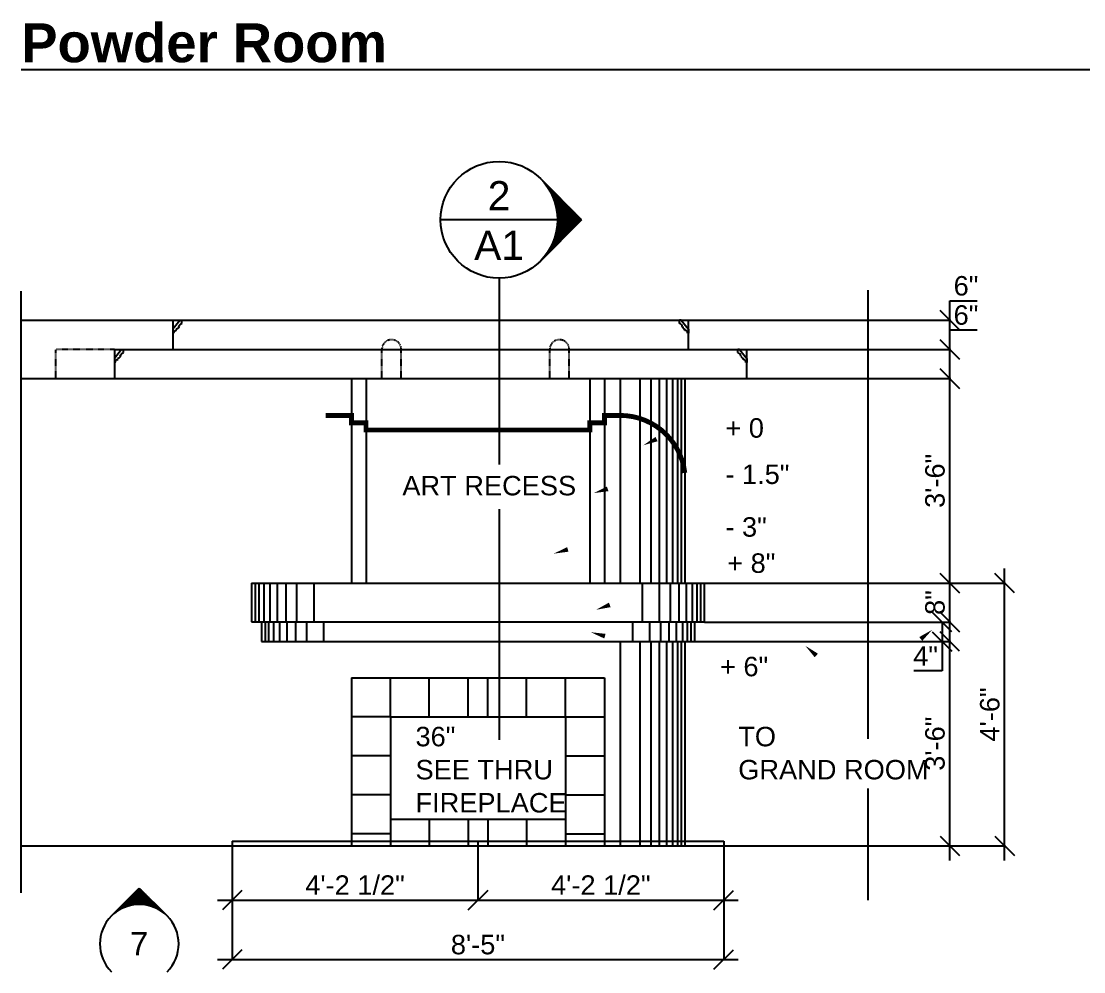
# Model space of a CAD drawing. Header units: inches. Extents: x 8 to 1535, y 73 to 1076.
# Drawn here: x 47.4 to 265.7, y 512.8 to 708 of the extents above; entities that cross this region are included whole.
import ezdxf
from ezdxf.enums import TextEntityAlignment as Align

# ---------------------------------------------------------------- set-up
doc = ezdxf.new("R2010")
doc.units = ezdxf.units.IN
doc.header["$MEASUREMENT"] = 0
doc.linetypes.add('TINYDASH', pattern=[0.06, 0.03, -0.03])
for name, color, linetype in [('AR INTERIOR ELEV', 3, 'Continuous'), ('DETAIL', 14, 'Continuous'), ('DIMENSIONS', 2, 'Continuous'), ('GENERAL NOTE', 4, 'Continuous'), ('TITLES', 7, 'Continuous')]:
    doc.layers.add(name, color=color, linetype=linetype)
doc.styles.add('BRMNAMES', font='swisseb.ttf', dxfattribs={"oblique": 15, "height": 10})
doc.styles.add('DIMTXT', font='ARIAL.TTF', dxfattribs={"height": 4})
doc.styles.add('NOTES', font='ARIAL.TTF', dxfattribs={"height": 4})
doc.styles.add('RMNAMES', font='ARIAL.TTF', dxfattribs={"height": 9})
doc.dimstyles.new('Arch', dxfattribs={"dimtxt": 0.1875, "dimasz": 4, "dimexe": 0.179993, "dimexo": 0.0625, "dimgap": 1, "dimtad": 1, "dimtoh": 1, "dimdec": 4, "dimzin": 0, "dimdsep": 46, "dimlunit": 4, "dimtxsty": 'DIMTXT', "dimblk1": 'OBLIQUE', "dimblk2": 'OBLIQUE', "dimsah": 1, "dimcen": 0.089996, "dimdle": 3, "dimadec": 0, "dimazin": 0, "dimtfac": 1, "dimtdec": 4, "dimtofl": 0, "dimtmove": 0, "dimatfit": 3, "dimldrblk": 'OBLIQUE', "dimfxl": 0, "dimfrac": 2, "dimtolj": 1, "dimtzin": 0, "dimarcsym": 0})

# ---------------------------------------------------------------- blocks, each defined once
blk = doc.blocks.new('DETCO 4')
at = {"layer": 'TITLES'}
blk.add_line((12, 0), (-12, 0), dxfattribs=at)
at = {"layer": 'TITLES', "color": 6, "style": 'RMNAMES'}
for tag, p in [('LTR', (0, 1.95)), ('SHT', (0, -8.25))]:
    blk.add_attdef(tag, text='', height=6, dxfattribs=at).set_placement(p, align=Align.CENTER)
blk = doc.blocks.new('*X15')
at = {"color": 0}
for p, q in [((774.16, 757), (776, 757)), ((774.41, 757.25), (775.75, 757.25)), ((774.66, 757.5), (775.5, 757.5)), ((774.91, 757.75), (775.25, 757.75)), ((772.16, 755), (773.78, 755)), ((772.41, 755.25), (777.75, 755.25)), ((772.66, 755.5), (777.5, 755.5)), ((772.91, 755.75), (777.25, 755.75)), ((773.16, 756), (777, 756)), ((773.41, 756.25), (776.75, 756.25)), ((773.66, 756.5), (776.5, 756.5)), ((773.91, 756.75), (776.25, 756.75)), ((776.38, 755), (778, 755)), ((770.41, 753.25), (770.41, 753.25)), ((770.66, 753.5), (770.68, 753.5)), ((770.91, 753.75), (770.99, 753.75)), ((771.16, 754), (771.35, 754)), ((771.41, 754.25), (771.75, 754.25)), ((771.66, 754.5), (772.24, 754.5)), ((771.91, 754.75), (772.86, 754.75)), ((777.3, 754.75), (778.25, 754.75)), ((777.92, 754.5), (778.5, 754.5)), ((778.41, 754.25), (778.75, 754.25)), ((778.81, 754), (779, 754)), ((779.16, 753.75), (779.25, 753.75)), ((779.47, 753.5), (779.5, 753.5)), ((779.75, 753.25), (779.75, 753.25))]:
    blk.add_line(p, q, dxfattribs=at)
blk = doc.blocks.new('_OBLIQUE')
at = {"color": 0, "linetype": 'ByBlock'}
blk.add_line((-0.5, -0.5), (0.5, 0.5), dxfattribs=at)
blk = doc.blocks.new('*D122')
at = {"layer": 'Defpoints', "color": 0}
for p in [(90.69, 535.61), (191.69, 535.61), (191.69, 515.27)]:
    blk.add_point(p, dxfattribs=at)
at = {"layer": 'DIMENSIONS', "color": 0, "lineweight": -2}
for p, q in [((90.69, 535.55), (90.69, 515.09)), ((191.69, 535.55), (191.69, 515.09)), ((87.69, 515.27), (194.69, 515.27))]:
    blk.add_line(p, q, dxfattribs=at)
at = {"layer": 'DIMENSIONS', "color": 0, "lineweight": -2, "xscale": 4, "yscale": 4, "zscale": 4, "rotation": 180}
blk.add_blockref('_OBLIQUE', (90.69, 515.27), dxfattribs=at)
at = {"layer": 'DIMENSIONS', "color": 0, "lineweight": -2, "xscale": 4, "yscale": 4, "zscale": 4}
blk.add_blockref('_OBLIQUE', (191.69, 515.27), dxfattribs=at)
at = {"layer": 'DIMENSIONS', "color": 0, "insert": (141.19, 518.31), "char_height": 4, "attachment_point": 5, "style": 'DIMTXT'}
blk.add_mtext('\\A1;8\'-5"', dxfattribs=at)
blk = doc.blocks.new('325 CROWN')
at = {"layer": 'DETAIL'}
for p, q in [((-1.49, 0), (-1.85, 0)), ((-1.85, -0.66), (-1.85, 0)), ((-1.49, 0), (0, -1.87)), ((-0.72, -2.08), (-0.73, -1.83)), ((0, -1.87), (0, -2.68)), ((0, -2.68), (-0.19, -2.68))]:
    blk.add_line(p, q, dxfattribs=at)
for centre, radius, start, end in [((-2.12, -1.55), 0.93, 10.9865, 73.2786), ((-0.69, -1.31), 0.521, 187.2019, 266.2083), ((-0.7, -2.6), 0.516, 351.066, 92.3813)]:
    blk.add_arc(centre, radius, start, end, dxfattribs=at)
blk = doc.blocks.new('*X42')
at = {"color": 0}
for p, q in [((274.75, 72.2), (274.82, 72.2)), ((274.95, 72.4), (274.99, 72.4)), ((275.15, 72.6), (275.17, 72.6)), ((275.35, 72.8), (275.36, 72.8)), ((272.55, 70), (273.36, 70)), ((272.75, 70.2), (273.47, 70.2)), ((272.95, 70.4), (273.58, 70.4)), ((273.15, 70.6), (273.69, 70.6)), ((273.35, 70.8), (273.81, 70.8)), ((273.55, 71), (273.94, 71)), ((273.75, 71.2), (274.07, 71.2)), ((273.95, 71.4), (274.21, 71.4)), ((274.15, 71.6), (274.35, 71.6)), ((274.35, 71.8), (274.5, 71.8)), ((274.55, 72), (274.66, 72)), ((270.35, 67.8), (272.49, 67.8)), ((270.55, 68), (272.55, 68)), ((270.75, 68.2), (272.61, 68.2)), ((270.95, 68.4), (272.68, 68.4)), ((271.15, 68.6), (272.75, 68.6)), ((271.35, 68.8), (272.82, 68.8)), ((271.55, 69), (272.9, 69)), ((271.75, 69.2), (272.98, 69.2)), ((271.95, 69.4), (273.07, 69.4)), ((272.15, 69.6), (273.16, 69.6)), ((272.35, 69.8), (273.26, 69.8)), ((268.15, 65.6), (272.08, 65.6)), ((268.35, 65.8), (272.1, 65.8)), ((268.55, 66), (272.12, 66)), ((268.75, 66.2), (272.15, 66.2)), ((268.95, 66.4), (272.18, 66.4)), ((269.15, 66.6), (272.21, 66.6)), ((269.35, 66.8), (272.25, 66.8)), ((269.55, 67), (272.29, 67)), ((269.75, 67.2), (272.33, 67.2)), ((269.95, 67.4), (272.38, 67.4)), ((270.15, 67.6), (272.43, 67.6)), ((267.15, 64.6), (272.02, 64.6)), ((267.15, 64.4), (272.02, 64.4)), ((267.35, 64.8), (272.03, 64.8)), ((267.35, 64.2), (272.03, 64.2)), ((267.55, 65), (272.03, 65)), ((267.55, 64), (272.03, 64)), ((267.75, 65.2), (272.04, 65.2)), ((267.75, 63.8), (272.04, 63.8)), ((267.95, 65.4), (272.06, 65.4)), ((267.95, 63.6), (272.06, 63.6)), ((268.15, 63.4), (272.07, 63.4)), ((268.35, 63.2), (272.09, 63.2)), ((268.55, 63), (272.12, 63)), ((268.75, 62.8), (272.15, 62.8)), ((268.95, 62.6), (272.18, 62.6)), ((269.15, 62.4), (272.21, 62.4)), ((269.35, 62.2), (272.25, 62.2)), ((269.55, 62), (272.29, 62)), ((269.75, 61.8), (272.33, 61.8)), ((269.95, 61.6), (272.38, 61.6)), ((270.15, 61.4), (272.43, 61.4)), ((270.35, 61.2), (272.49, 61.2)), ((270.55, 61), (272.55, 61)), ((270.75, 60.8), (272.61, 60.8)), ((270.95, 60.6), (272.68, 60.6)), ((271.15, 60.4), (272.75, 60.4)), ((271.35, 60.2), (272.82, 60.2)), ((271.55, 60), (272.9, 60)), ((271.75, 59.8), (272.98, 59.8)), ((271.95, 59.6), (273.07, 59.6)), ((272.15, 59.4), (273.16, 59.4)), ((272.35, 59.2), (273.26, 59.2)), ((272.55, 59), (273.36, 59)), ((272.75, 58.8), (273.46, 58.8)), ((272.95, 58.6), (273.57, 58.6)), ((273.15, 58.4), (273.69, 58.4)), ((273.35, 58.2), (273.81, 58.2)), ((273.55, 58), (273.94, 58)), ((273.75, 57.8), (274.07, 57.8)), ((273.95, 57.6), (274.21, 57.6)), ((274.15, 57.4), (274.35, 57.4)), ((274.35, 57.2), (274.5, 57.2)), ((274.55, 57), (274.66, 57)), ((274.75, 56.8), (274.82, 56.8)), ((274.95, 56.6), (274.99, 56.6)), ((275.15, 56.4), (275.17, 56.4)), ((275.35, 56.2), (275.36, 56.2))]:
    blk.add_line(p, q, dxfattribs=at)
blk = doc.blocks.new('DETCO 1')
at = {"layer": 'GENERAL NOTE', "color": 7}
for q in [(-20.49, 8.49), (-3.51, 8.49)]:
    blk.add_line((-12, 16.97), q, dxfattribs=at)
blk.add_circle((-12, 0), 12, dxfattribs=at)
at = {"layer": 'GENERAL NOTE', "color": 3, "rotation": 270}
blk.add_blockref('*X42', (-76.5, 284.02), dxfattribs=at)
blk = doc.blocks.new('*D221')
at = {"layer": 'Defpoints', "color": 0}
for p in [(185.69, 580.61), (238.16, 580.61), (183.69, 538.61)]:
    blk.add_point(p, dxfattribs=at)
at = {"layer": 'DIMENSIONS', "color": 0, "lineweight": -2}
for p, q in [((238.16, 535.61), (238.16, 583.61)), ((185.76, 580.61), (238.34, 580.61)), ((183.76, 538.61), (238.34, 538.61))]:
    blk.add_line(p, q, dxfattribs=at)
at = {"layer": 'DIMENSIONS', "color": 0, "lineweight": -2, "xscale": 4, "yscale": 4, "zscale": 4}
for p, rotation in [((238.16, 580.61), 90), ((238.16, 538.61), 270)]:
    blk.add_blockref('_OBLIQUE', p, dxfattribs=dict(at, rotation=rotation))
at = {"layer": 'DIMENSIONS', "color": 0, "insert": (235.11, 559.61), "char_height": 4, "attachment_point": 5, "rotation": 90, "style": 'DIMTXT'}
blk.add_mtext('\\A1;3\'-6"', dxfattribs=at)
blk = doc.blocks.new('*D222')
at = {"layer": 'Defpoints', "color": 0}
for p in [(187.69, 584.61), (236.54, 584.61), (185.69, 580.61)]:
    blk.add_point(p, dxfattribs=at)
at = {"layer": 'DIMENSIONS', "color": 0, "lineweight": -2}
for p, q in [((187.76, 584.61), (236.72, 584.61)), ((236.54, 584.61), (236.54, 577.61)), ((185.76, 580.61), (236.72, 580.61)), ((236.54, 580.61), (236.54, 574.61)), ((236.54, 574.61), (230.78, 574.61))]:
    blk.add_line(p, q, dxfattribs=at)
at = {"layer": 'DIMENSIONS', "color": 0, "lineweight": -2, "xscale": 4, "yscale": 4, "zscale": 4}
for p, rotation in [((236.54, 584.61), 90), ((236.54, 580.61), 270)]:
    blk.add_blockref('_OBLIQUE', p, dxfattribs=dict(at, rotation=rotation))
at = {"layer": 'DIMENSIONS', "color": 0, "insert": (233.16, 577.61), "char_height": 4, "attachment_point": 5, "style": 'DIMTXT'}
blk.add_mtext('\\A1;4"', dxfattribs=at)
blk = doc.blocks.new('*D223')
at = {"layer": 'Defpoints', "color": 0}
for p in [(187.69, 592.61), (238.16, 592.61), (187.69, 584.61)]:
    blk.add_point(p, dxfattribs=at)
at = {"layer": 'DIMENSIONS', "color": 0, "lineweight": -2}
for p, q in [((238.16, 581.61), (238.16, 595.61)), ((187.76, 592.61), (238.34, 592.61)), ((187.76, 584.61), (238.34, 584.61))]:
    blk.add_line(p, q, dxfattribs=at)
at = {"layer": 'DIMENSIONS', "color": 0, "lineweight": -2, "xscale": 4, "yscale": 4, "zscale": 4}
for p, rotation in [((238.16, 592.61), 90), ((238.16, 584.61), 270)]:
    blk.add_blockref('_OBLIQUE', p, dxfattribs=dict(at, rotation=rotation))
at = {"layer": 'DIMENSIONS', "color": 0, "insert": (235.11, 588.61), "char_height": 4, "attachment_point": 5, "rotation": 90, "style": 'DIMTXT'}
blk.add_mtext('\\A1;8"', dxfattribs=at)
blk = doc.blocks.new('*D224')
at = {"layer": 'Defpoints', "color": 0}
for p in [(221.3, 634.61), (238.16, 634.61), (187.69, 592.61)]:
    blk.add_point(p, dxfattribs=at)
at = {"layer": 'DIMENSIONS', "color": 0, "lineweight": -2}
for p, q in [((238.16, 589.61), (238.16, 637.61)), ((221.36, 634.61), (238.34, 634.61)), ((187.76, 592.61), (238.34, 592.61))]:
    blk.add_line(p, q, dxfattribs=at)
at = {"layer": 'DIMENSIONS', "color": 0, "lineweight": -2, "xscale": 4, "yscale": 4, "zscale": 4}
for p, rotation in [((238.16, 634.61), 90), ((238.16, 592.61), 270)]:
    blk.add_blockref('_OBLIQUE', p, dxfattribs=dict(at, rotation=rotation))
at = {"layer": 'DIMENSIONS', "color": 0, "insert": (235.11, 613.61), "char_height": 4, "attachment_point": 5, "rotation": 90, "style": 'DIMTXT'}
blk.add_mtext('\\A1;3\'-6"', dxfattribs=at)
blk = doc.blocks.new('*D225')
at = {"layer": 'Defpoints', "color": 0}
for p in [(196.44, 640.61), (238.16, 640.61), (221.3, 634.61)]:
    blk.add_point(p, dxfattribs=at)
at = {"layer": 'DIMENSIONS', "color": 0, "lineweight": -2}
for p, q in [((238.16, 640.61), (238.16, 644.61)), ((238.16, 644.61), (243.78, 644.61)), ((196.51, 640.61), (238.34, 640.61)), ((238.16, 631.61), (238.16, 640.61)), ((221.36, 634.61), (238.34, 634.61))]:
    blk.add_line(p, q, dxfattribs=at)
at = {"layer": 'DIMENSIONS', "color": 0, "lineweight": -2, "xscale": 4, "yscale": 4, "zscale": 4}
for p, rotation in [((238.16, 640.61), 90), ((238.16, 634.61), 270)]:
    blk.add_blockref('_OBLIQUE', p, dxfattribs=dict(at, rotation=rotation))
at = {"layer": 'DIMENSIONS', "color": 0, "insert": (241.47, 647.66), "char_height": 4, "attachment_point": 5, "style": 'DIMTXT'}
blk.add_mtext('\\A1;6"', dxfattribs=at)
blk = doc.blocks.new('*D226')
at = {"layer": 'Defpoints', "color": 0}
for p in [(221.3, 646.61), (238.16, 646.61), (196.44, 640.61)]:
    blk.add_point(p, dxfattribs=at)
at = {"layer": 'DIMENSIONS', "color": 0, "lineweight": -2}
for p, q in [((238.16, 646.61), (238.16, 650.61)), ((238.16, 650.61), (243.78, 650.61)), ((221.36, 646.61), (238.34, 646.61)), ((238.16, 637.61), (238.16, 646.61)), ((196.51, 640.61), (238.34, 640.61))]:
    blk.add_line(p, q, dxfattribs=at)
at = {"layer": 'DIMENSIONS', "color": 0, "lineweight": -2, "xscale": 4, "yscale": 4, "zscale": 4}
for p, rotation in [((238.16, 646.61), 90), ((238.16, 640.61), 270)]:
    blk.add_blockref('_OBLIQUE', p, dxfattribs=dict(at, rotation=rotation))
at = {"layer": 'DIMENSIONS', "color": 0, "insert": (241.47, 653.66), "char_height": 4, "attachment_point": 5, "style": 'DIMTXT'}
blk.add_mtext('\\A1;6"', dxfattribs=at)
blk = doc.blocks.new('*D227')
at = {"layer": 'Defpoints', "color": 0}
for p in [(215.93, 592.61), (249.41, 592.61), (186.69, 538.61)]:
    blk.add_point(p, dxfattribs=at)
at = {"layer": 'DIMENSIONS', "color": 0, "lineweight": -2}
for p, q in [((249.41, 535.61), (249.41, 595.61)), ((215.99, 592.61), (249.59, 592.61)), ((186.76, 538.61), (249.59, 538.61))]:
    blk.add_line(p, q, dxfattribs=at)
at = {"layer": 'DIMENSIONS', "color": 0, "lineweight": -2, "xscale": 4, "yscale": 4, "zscale": 4}
for p, rotation in [((249.41, 592.61), 90), ((249.41, 538.61), 270)]:
    blk.add_blockref('_OBLIQUE', p, dxfattribs=dict(at, rotation=rotation))
at = {"layer": 'DIMENSIONS', "color": 0, "insert": (246.37, 565.61), "char_height": 4, "attachment_point": 5, "rotation": 90, "style": 'DIMTXT'}
blk.add_mtext('\\A1;4\'-6"', dxfattribs=at)
blk = doc.blocks.new('*D228')
at = {"layer": 'Defpoints', "color": 0}
for p in [(141.19, 539.61), (90.69, 538.61), (141.19, 527.47)]:
    blk.add_point(p, dxfattribs=at)
at = {"layer": 'DIMENSIONS', "color": 0, "lineweight": -2}
for p, q in [((141.19, 539.55), (141.19, 527.29)), ((90.69, 538.55), (90.69, 527.29)), ((87.69, 527.47), (144.19, 527.47))]:
    blk.add_line(p, q, dxfattribs=at)
at = {"layer": 'DIMENSIONS', "color": 0, "lineweight": -2, "xscale": 4, "yscale": 4, "zscale": 4, "rotation": 180}
blk.add_blockref('_OBLIQUE', (90.69, 527.47), dxfattribs=at)
at = {"layer": 'DIMENSIONS', "color": 0, "lineweight": -2, "xscale": 4, "yscale": 4, "zscale": 4}
blk.add_blockref('_OBLIQUE', (141.19, 527.47), dxfattribs=at)
at = {"layer": 'DIMENSIONS', "color": 0, "insert": (115.94, 530.53), "char_height": 4, "attachment_point": 5, "style": 'DIMTXT'}
blk.add_mtext('\\A1;4\'-2 1/2"', dxfattribs=at)
blk = doc.blocks.new('*D229')
at = {"layer": 'Defpoints', "color": 0}
for p in [(141.19, 539.61), (191.69, 538.61), (191.69, 527.47)]:
    blk.add_point(p, dxfattribs=at)
at = {"layer": 'DIMENSIONS', "color": 0, "lineweight": -2}
for p, q in [((141.19, 539.55), (141.19, 527.29)), ((191.69, 538.55), (191.69, 527.29)), ((138.19, 527.47), (194.69, 527.47))]:
    blk.add_line(p, q, dxfattribs=at)
at = {"layer": 'DIMENSIONS', "color": 0, "lineweight": -2, "xscale": 4, "yscale": 4, "zscale": 4, "rotation": 180}
blk.add_blockref('_OBLIQUE', (141.19, 527.47), dxfattribs=at)
at = {"layer": 'DIMENSIONS', "color": 0, "lineweight": -2, "xscale": 4, "yscale": 4, "zscale": 4}
blk.add_blockref('_OBLIQUE', (191.69, 527.47), dxfattribs=at)
at = {"layer": 'DIMENSIONS', "color": 0, "insert": (166.44, 530.53), "char_height": 4, "attachment_point": 5, "style": 'DIMTXT'}
blk.add_mtext('\\A1;4\'-2 1/2"', dxfattribs=at)

msp = doc.modelspace()

# ---------------------------------------------------------------- linework, layer by layer
at = {"layer": 'AR INTERIOR ELEV'}
for p, q in [((47.36133, 698.11461), (334.85137, 698.11461)), ((221.30184, 652.76933), (221.30184, 560.58384)), ((47.36133, 528.97738), (47.36133, 652.6144)), ((47.36133, 646.61373), (78.49861, 646.61373)), ((184.44475, 646.61373), (221.30184, 646.61373)), ((78.49861, 640.61373), (184.44475, 640.61373)), ((115.19475, 634.61373), (115.19475, 592.61373)), ((118.19475, 634.61373), (118.19475, 592.61373)), ((164.19475, 634.61373), (164.19475, 592.61373)), ((167.19475, 634.61373), (167.19475, 592.61373)), ((170.44475, 634.61373), (170.44475, 592.61373)), ((174.44475, 634.61373), (174.44475, 592.61373)), ((176.69475, 634.61373), (176.69475, 592.61373)), ((178.44475, 634.61373), (178.44475, 592.61373)), ((179.94475, 634.61373), (179.94475, 592.61373)), ((181.19475, 634.61373), (181.19475, 592.61373)), ((182.19475, 634.61373), (182.19475, 592.61373)), ((182.94475, 634.61373), (182.94475, 592.61373)), ((94.69475, 592.61373), (94.69475, 584.61373)), ((95.44475, 592.61373), (95.44475, 584.61373)), ((96.19475, 592.61373), (96.19475, 584.61373)), ((97.19475, 592.61373), (97.19475, 584.61373)), ((98.44475, 592.61373), (98.44475, 584.61373)), ((99.94475, 592.61373), (99.94475, 584.61373)), ((101.69475, 592.61373), (101.69475, 584.61373)), ((103.94475, 592.61373), (103.94475, 584.61373)), ((107.44475, 592.61373), (107.44475, 584.61373)), ((174.94475, 592.61373), (174.94475, 584.61373)), ((178.44475, 592.61373), (178.44475, 584.61373)), ((180.69475, 592.61373), (180.69475, 584.61373)), ((182.44475, 592.61373), (182.44475, 584.61373)), ((183.94475, 592.61373), (183.94475, 584.61373)), ((185.19475, 592.61373), (185.19475, 584.61373)), ((186.19475, 592.61373), (186.19475, 584.61373)), ((186.94475, 592.61373), (186.94475, 584.61373)), ((187.69475, 592.61373), (187.69475, 584.61373)), ((94.69475, 584.61373), (187.69475, 584.61373)), ((96.69475, 584.61373), (96.69475, 580.61373)), ((97.44475, 584.61373), (97.44475, 580.61373)), ((98.19475, 584.61373), (98.19475, 580.61373)), ((99.19475, 584.61373), (99.19475, 580.61373)), ((100.44475, 584.61373), (100.44475, 580.61373)), ((101.94475, 584.61373), (101.94475, 580.61373)), ((103.69475, 584.61373), (103.69475, 580.61373)), ((105.94475, 584.61373), (105.94475, 580.61373)), ((109.44475, 584.61373), (109.44475, 580.61373)), ((172.94475, 584.61373), (172.94475, 580.61373)), ((176.44475, 584.61373), (176.44475, 580.61373)), ((178.69475, 584.61373), (178.69475, 580.61373)), ((180.44475, 584.61373), (180.44475, 580.61373)), ((181.94475, 584.61373), (181.94475, 580.61373)), ((183.19475, 584.61373), (183.19475, 580.61373)), ((184.19475, 584.61373), (184.19475, 580.61373)), ((184.94475, 584.61373), (184.94475, 580.61373)), ((185.69475, 584.61373), (185.69475, 580.61373)), ((170.44475, 580.61373), (170.44475, 538.61373)), ((174.44475, 580.61373), (174.44475, 538.61373)), ((176.69475, 580.61373), (176.69475, 538.61373)), ((178.44475, 580.61373), (178.44475, 538.61373)), ((179.94475, 580.61373), (179.94475, 538.61373)), ((181.19475, 580.61373), (181.19475, 538.61373)), ((182.19475, 580.61373), (182.19475, 538.61373)), ((182.94475, 580.61373), (182.94475, 538.61373)), ((115.19475, 573.11373), (115.19475, 538.61373)), ((115.19475, 573.11373), (167.19475, 573.11373)), ((123.19475, 565.11373), (123.19475, 573.11373)), ((131.19475, 565.11373), (131.19475, 573.11373)), ((139.19475, 565.11373), (139.19475, 573.11373)), ((143.19475, 565.11373), (143.19475, 573.11373)), ((151.19475, 565.11373), (151.19475, 573.11373)), ((159.19475, 565.11373), (159.19475, 573.11373)), ((167.19475, 573.11373), (167.19475, 538.61373)), ((123.19475, 565.11373), (115.19475, 565.11373)), ((123.19475, 565.11373), (123.19475, 544.11373)), ((123.19475, 565.11373), (159.19475, 565.11373)), ((159.19475, 565.11373), (159.19475, 544.11373)), ((159.19475, 565.11373), (167.19475, 565.11373)), ((123.19475, 557.11373), (115.19475, 557.11373)), ((159.19475, 557.11373), (167.19475, 557.11373)), ((221.30184, 550.39695), (221.30184, 527.46678)), ((123.19475, 549.11373), (115.19475, 549.11373)), ((159.19475, 549.11373), (167.19475, 549.11373)), ((123.19475, 544.11373), (159.19475, 544.11373)), ((123.19475, 544.11373), (123.19475, 538.61373)), ((131.19475, 544.11373), (131.19475, 538.61373)), ((139.19475, 544.11373), (139.19475, 538.61373)), ((143.19475, 544.11373), (143.19475, 538.61373)), ((151.19475, 544.11373), (151.19475, 538.61373)), ((159.19475, 544.11373), (159.19475, 538.61373)), ((123.19475, 541.11373), (115.19475, 541.11373)), ((159.19475, 541.11373), (167.19475, 541.11373))]:
    msp.add_line(p, q, dxfattribs=at)
at = {"layer": 'AR INTERIOR ELEV', "color": 7}
for p, q in [((78.49861, 646.61373), (78.49861, 640.61373)), ((78.49861, 646.61373), (184.44475, 646.61373)), ((184.44475, 640.61373), (184.44475, 646.61373)), ((66.49861, 640.61373), (66.49861, 634.61373)), ((66.49861, 640.61373), (78.49861, 640.61373)), ((184.44475, 640.61373), (196.44475, 640.61373)), ((196.44475, 634.61373), (196.44475, 640.61373)), ((47.36133, 634.61373), (66.49861, 634.61373)), ((196.44475, 634.61373), (221.30184, 634.61373)), ((90.69475, 539.61373), (90.69475, 538.61373)), ((90.69475, 539.61373), (191.69475, 539.61373)), ((191.69475, 539.61373), (191.69475, 538.61373)), ((47.36133, 538.61373), (221.30184, 538.61373))]:
    msp.add_line(p, q, dxfattribs=at)
at = {"layer": 'AR INTERIOR ELEV', "linetype": 'TINYDASH'}
for p, q in [((66.49861, 640.61373), (54.49861, 640.61373)), ((54.49861, 634.61373), (54.49861, 640.61373)), ((121.44475, 634.61373), (121.44475, 640.61373)), ((125.44475, 634.61373), (125.44475, 640.61373)), ((155.94475, 634.61373), (155.94475, 640.61373)), ((159.94475, 634.61373), (159.94475, 640.61373))]:
    msp.add_line(p, q, dxfattribs=at)
at = {"layer": 'AR INTERIOR ELEV', "color": 6}
for p, q in [((66.49861, 634.61373), (196.44475, 634.61373)), ((183.69475, 634.61373), (183.69475, 592.61373)), ((94.69475, 592.61373), (187.69475, 592.61373)), ((94.69475, 592.61373), (94.69475, 584.61373)), ((187.69475, 592.61373), (187.69475, 584.61373)), ((187.69475, 592.61373), (187.69475, 584.61373)), ((96.69475, 584.61373), (96.69475, 580.61373)), ((185.69475, 584.61373), (185.69475, 580.61373)), ((185.69475, 584.61373), (185.69475, 580.61373)), ((96.69475, 580.61373), (185.69475, 580.61373)), ((183.69475, 580.61373), (183.69475, 538.61373))]:
    msp.add_line(p, q, dxfattribs=at)
at = {"layer": 'AR INTERIOR ELEV', "color": 7}
for points in [[(145.53279, 655.24452), (145.53279, 616.97901)], [(145.53279, 607.79814), (145.53279, 560.39649)]]:
    msp.add_lwpolyline(points, dxfattribs=at)
at = {"layer": 'AR INTERIOR ELEV', "const_width": 1}
msp.add_lwpolyline([(109.91869, 627.05035), (115.19475, 627.05035), (115.19475, 625.55035), (118.19475, 625.55035), (118.19475, 624.05035), (164.19475, 624.05035), (164.19475, 625.55035), (167.19475, 625.55035), (167.19475, 627.05035), (170.44475, 627.05035, -0.381064794), (183.69475, 615.23667, 2.690949489)], format="xyb", dxfattribs=at)
at = {"layer": 'AR INTERIOR ELEV'}
for points in [[(175.174, 620.93048, 0, 0.99, 0), (177.89606, 622.19158, 0, 0, -0.108063292), (188.43642, 624.53268, 0, 0, -0.926578219)], [(164.97621, 611.09219, 0, 0.99, 0), (167.84607, 611.96622, 0, 0, -0.088262035), (190.23292, 614.65566, 0, 0, -2.814675659)], [(156.78627, 598.65877, 0, 0.99, 0), (159.6569, 599.53026, 0, 0, -0.075487587), (190.49711, 604.00398, 0, 0, 0.329086236)], [(165.45175, 587.11622, 0, 0.99, 0), (168.2779, 588.12265, 0, 0, -0.076866857), (191.18401, 596.7221, 0, 0, -1.027847374)], [(164.39499, 582.50694, 0, 0.99, 0), (167.28487, 581.70159, 0, 0, 0.073270407), (188.54209, 575.68986, 0, 0, 0.429255318)], [(208.46214, 579.71814, 0, 0.99, 0), (210.71362, 577.73551, 0, 0, -0.731361883), (203.07263, 560.35144, 0, 0, -1.645516886)]]:
    msp.add_lwpolyline(points, format="xyseb", dxfattribs=at)
for points in [[(65.87913, 524.2082), (71.6067, 529.93576)], [(71.6067, 529.93576), (77.33426, 524.2082)]]:
    msp.add_lwpolyline(points, dxfattribs=at)
at = {"layer": 'AR INTERIOR ELEV', "linetype": 'TINYDASH'}
for centre in [(123.44475, 640.61373), (157.94475, 640.61373)]:
    msp.add_arc(centre, 2, 0, 180, dxfattribs=at)
at = {"layer": 'AR INTERIOR ELEV'}
for start, end in [(45, 135), (135, 225), (315, 45)]:
    msp.add_arc((71.6067, 518.48063), 8.1, start, end, dxfattribs=at)
at = {"layer": 'DIMENSIONS'}
msp.add_lwpolyline([(234.51142, 583.01048, 0, 0.99, 0), (232.17471, 581.12905, 0, 0, 0.459108601), (232.08086, 578.20754, 0, 0, 2.449297551)], format="xyseb", dxfattribs=at)

# ---------------------------------------------------------------- block references
msp.add_blockref('DETCO 4', (145.53279, 667.24452)).add_auto_attribs({'SHT': 'A1', 'LTR': '2'})
at = {"layer": 'AR INTERIOR ELEV', "rotation": 270}
msp.add_blockref('DETCO 1', (145.53279, 655.24452), dxfattribs=at)
at = {"layer": 'AR INTERIOR ELEV', "xscale": -1}
for p in [(78.49861, 646.61373), (66.49861, 640.61373)]:
    msp.add_blockref('325 CROWN', p, dxfattribs=at)
at = {"layer": 'AR INTERIOR ELEV'}
for p in [(184.44475, 646.61373), (196.44475, 640.61373)]:
    msp.add_blockref('325 CROWN', p, dxfattribs=at)
at = {"layer": 'AR INTERIOR ELEV', "xscale": -1.2, "yscale": 1.200000000000003, "zscale": 1.2}
msp.add_blockref('*X15', (1001.70188, -379.57123), dxfattribs=at)

# ---------------------------------------------------------------- texts
at = {"layer": 'AR INTERIOR ELEV'}
for s, height, style, p in [('Powder Room', 8, 'BRMNAMES', (47.36133, 699.61461)), ('+ 0', 4, 'NOTES', (192.02942, 622.47981)), ('- 1.5"', 4, 'NOTES', (192.02942, 612.96847)), ('ART RECESS', 4, 'NOTES', (125.66451, 610.62739)), ('- 3"', 4, 'NOTES', (192.02942, 602.1402)), ('+ 8"', 4, 'NOTES', (192.39929, 594.70796)), ('+ 6"', 4, 'NOTES', (190.91982, 573.46041)), ('36"', 4, 'NOTES', (128.35926, 559.07324)), ('TO', 4, 'NOTES', (194.67134, 559.07324)), ('SEE THRU', 4, 'NOTES', (128.35926, 552.27324)), ('GRAND ROOM', 4, 'NOTES', (194.67134, 552.27324)), ('FIREPLACE', 4, 'NOTES', (128.35926, 545.47324))]:
    msp.add_text(s, height=height, dxfattribs=dict(at, style=style)).set_placement(p)
at = {"layer": 'AR INTERIOR ELEV', "style": 'NOTES'}
msp.add_text('7', height=4.8, dxfattribs=at).set_placement((71.59405, 518.5122), align=Align.MIDDLE)

# ---------------------------------------------------------------- dimensions: what is measured, and where the dimension line sits
at = {"layer": 'DIMENSIONS'}
for base, p1, p2, picture, middle in [((238.15727, 646.61373), (196.44475, 640.61373), (221.30184, 646.61373), '*D226', (241.46695, 653.65602)), ((238.15727, 640.61373), (221.30184, 634.61373), (196.44475, 640.61373), '*D225', (241.46695, 647.65602)), ((238.15727, 634.61373), (187.69475, 592.61373), (221.30184, 634.61373), '*D224', (235.11361, 613.61373)), ((249.41182, 592.61373), (186.69475, 538.61373), (215.92601, 592.61373), '*D227', (246.36953, 565.61373)), ((238.15727, 592.61373), (187.69475, 584.61373), (187.69475, 592.61373), '*D223', (235.11497, 588.61373)), ((238.15727, 580.61373), (183.69475, 538.61373), (185.69475, 580.61373), '*D221', (235.11361, 559.61373))]:
    dim = msp.add_linear_dim(base=base, p1=p1, p2=p2, angle=90, dimstyle='Arch', dxfattribs=at)
    dim.commit()
    dim.dimension.update_dxf_attribs({"geometry": picture, "text_midpoint": middle})
dim = msp.add_linear_dim(base=(236.53653, 584.61373), p1=(185.69475, 580.61373), p2=(187.69475, 584.61373), angle=90, dimstyle='Arch', dxfattribs=at)
dim.commit()
dim.dimension.update_dxf_attribs({"geometry": '*D222', "text_midpoint": (233.15727, 574.61373), "dimtype": 160})
for base, p1, p2, picture, middle in [((141.19475, 527.46678), (90.69475, 538.61373), (141.19475, 539.61373), '*D228', (115.94475, 530.53499)), ((191.69475, 527.46678), (141.19475, 539.61373), (191.69475, 538.61373), '*D229', (166.44475, 530.53499)), ((191.69475, 515.26576), (90.69475, 535.61373), (191.69475, 535.61373), '*D122', (141.19475, 518.30805))]:
    dim = msp.add_linear_dim(base=base, p1=p1, p2=p2, dimstyle='Arch', dxfattribs=at)
    dim.commit()
    dim.dimension.update_dxf_attribs({"geometry": picture, "text_midpoint": middle})

doc.saveas('drawing.dxf')
